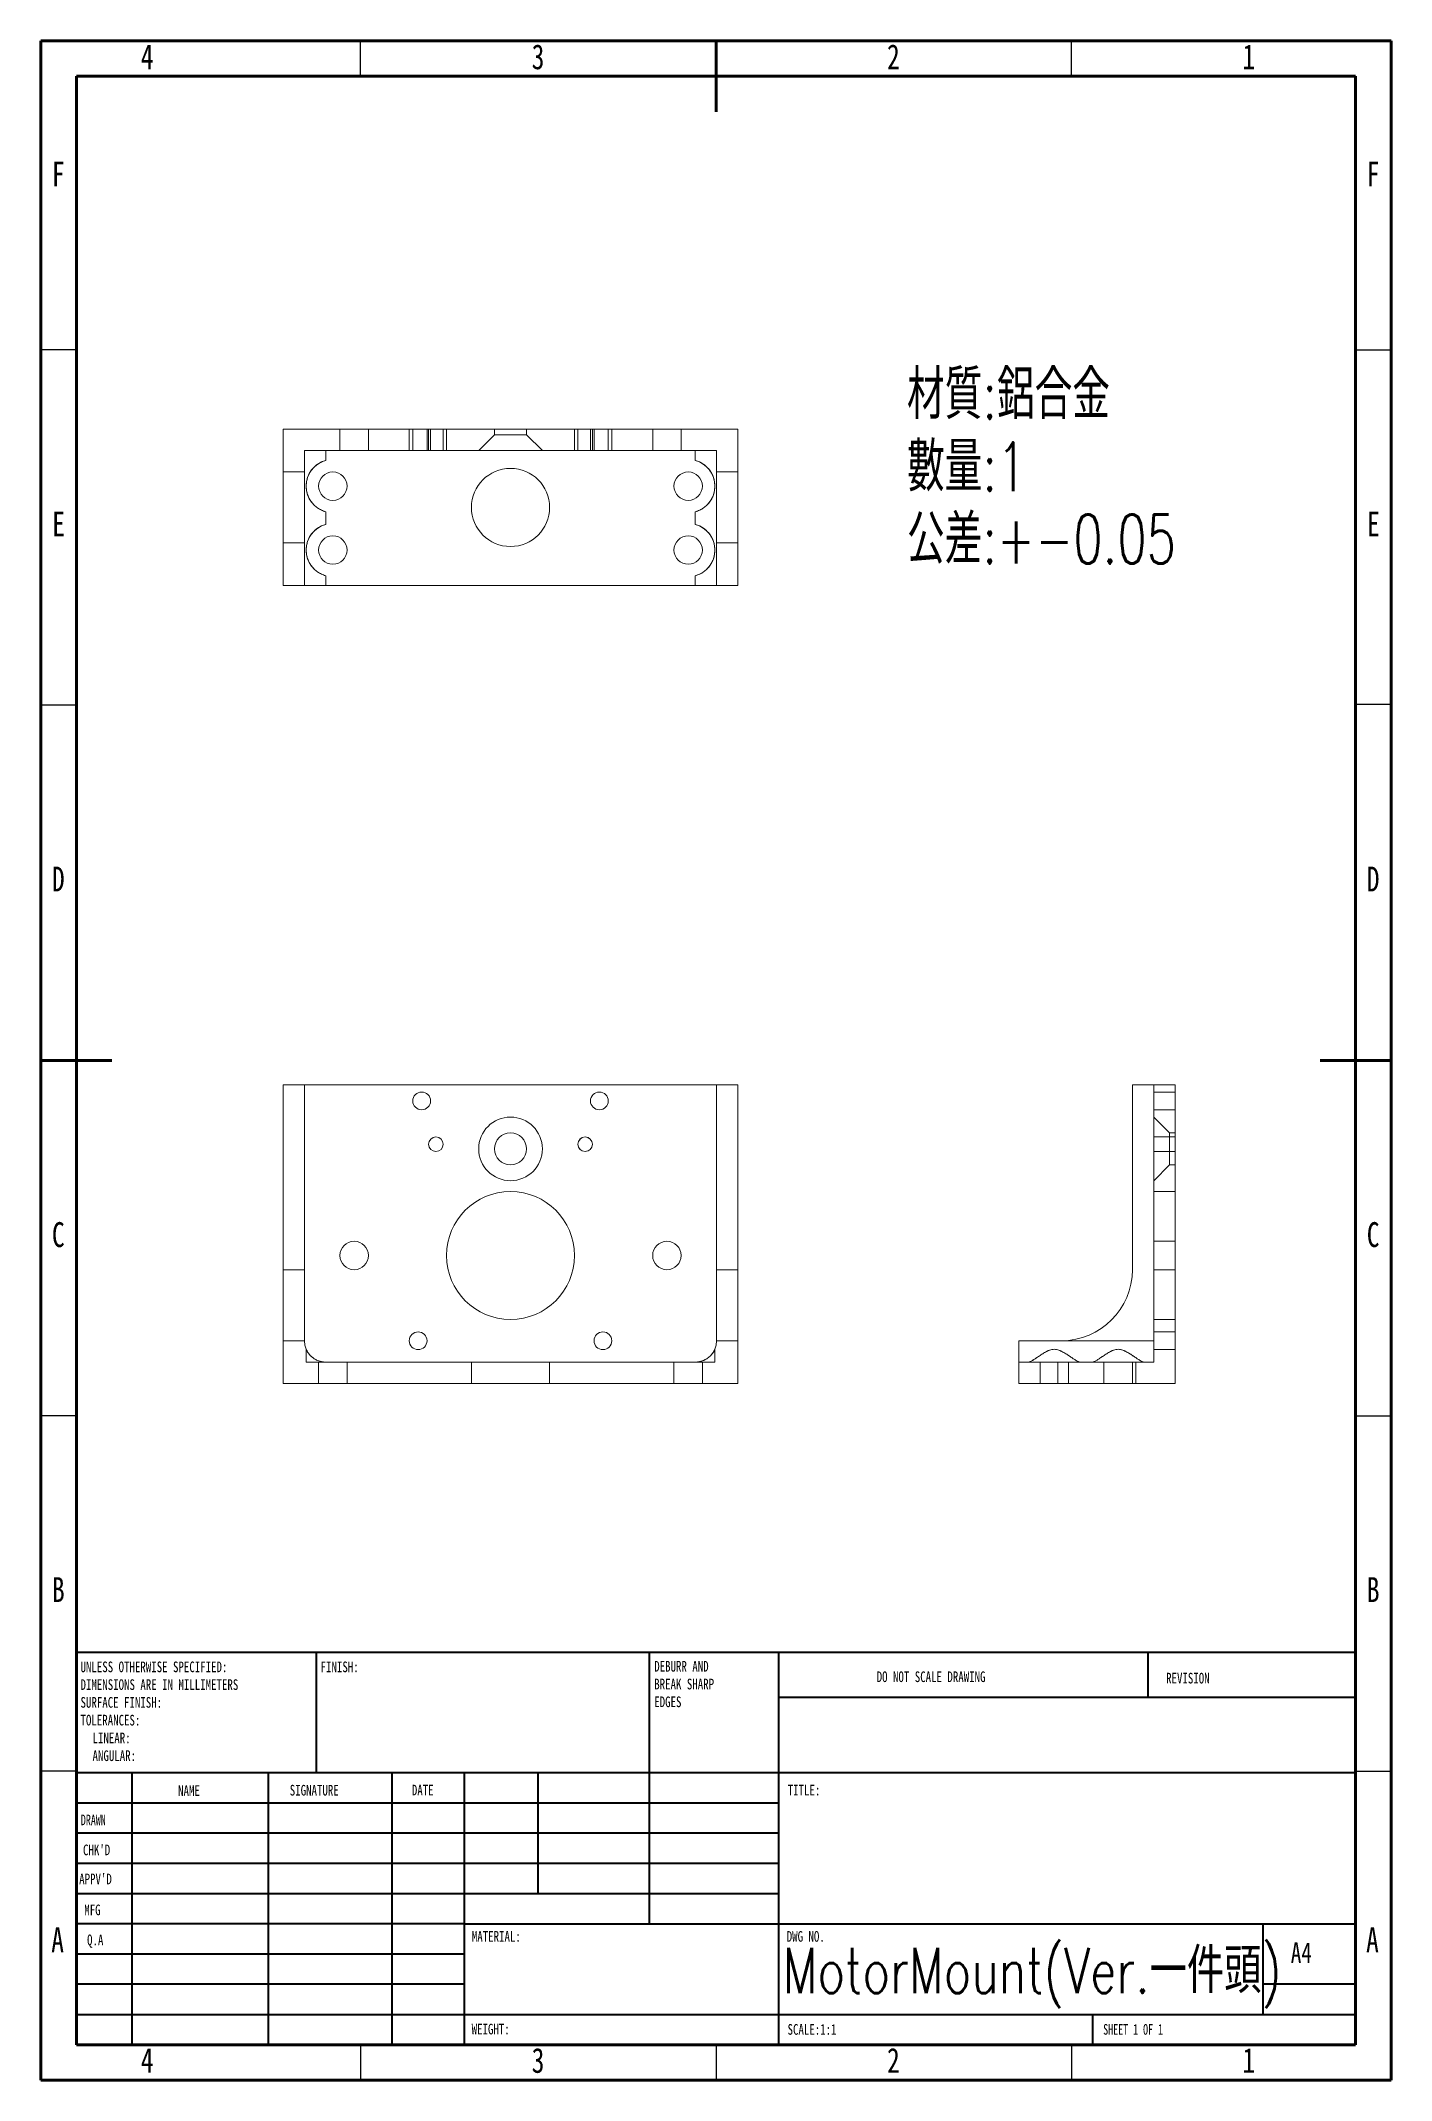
# Model space of a CAD drawing. Header units: millimetres. Extents: x 15 to 205, y 5 to 292.
import ezdxf

# ---------------------------------------------------------------- set-up
doc = ezdxf.new("R2010")
doc.units = ezdxf.units.MM
doc.styles.add('SLDTEXTSTYLE0', font='TXT', dxfattribs={"width": 0.7, "bigfont": 'bigfont'})
doc.styles.add('SLDTEXTSTYLE1', font='TXT', dxfattribs={"width": 0.75})
doc.styles.add('SLDTEXTSTYLE2', font='TXT', dxfattribs={"width": 0.686449})
doc.styles.add('SLDTEXTSTYLE3', font='TXT', dxfattribs={"width": 0.6875})
doc.styles.add('SLDTEXTSTYLE4', font='TXT', dxfattribs={"width": 0.75, "bigfont": 'bigfont'})

# ---------------------------------------------------------------- blocks, each defined once
blk = doc.blocks.new('SW_NOTE_0')
at = {"color": 0, "linetype": 'Continuous', "lineweight": 0, "char_height": 6.8792, "attachment_point": 1, "style": 'SLDTEXTSTYLE0'}
for s, insert in [('\\M+18DDE\\M+18EBF:鋁\\M+18D87\\M+18BE0', (0, 8.87)), ('\\M+19DC9\\M+197CA:1', (0, -1.3)), ('\\M+18CF6\\M+18DB7:+-0.05', (0, -11.48))]:
    blk.add_mtext(s, dxfattribs=dict(at, insert=insert))
blk = doc.blocks.new('SW_NOTE_1')
at = {"color": 0, "linetype": 'Continuous', "lineweight": 0, "char_height": 1.5, "attachment_point": 1, "style": 'SLDTEXTSTYLE1'}
for s, insert in [('UNLESS OTHERWISE SPECIFIED:', (0, 1.93)), ('DIMENSIONS ARE IN MILLIMETERS', (0, -0.57)), ('TOLERANCES:', (0, -5.57)), ('SURFACE FINISH:', (0, -3.07)), ('LINEAR:', (1.69, -8.07)), ('ANGULAR:', (1.69, -10.57))]:
    blk.add_mtext(s, dxfattribs=dict(at, insert=insert))
blk = doc.blocks.new('SW_NOTE_2')
at = {"color": 0, "linetype": 'Continuous', "lineweight": 0, "char_height": 1.5, "attachment_point": 1, "style": 'SLDTEXTSTYLE1'}
for s, insert in [('DEBURR AND', (0, 1.93)), ('BREAK SHARP', (0, -0.57)), ('EDGES', (0, -3.07))]:
    blk.add_mtext(s, dxfattribs=dict(at, insert=insert))

msp = doc.modelspace()

# ---------------------------------------------------------------- linework, layer by layer
at = {"color": 7, "linetype": 'Continuous', "lineweight": 60}
for p, q in [((205, 292), (15, 292)), ((15, 292), (15, 5)), ((110, 282), (110, 292)), ((205, 5), (205, 292)), ((20, 287), (200, 287)), ((20, 10), (20, 287)), ((200, 287), (200, 10)), ((15, 148.5), (25, 148.5)), ((195, 148.5), (205, 148.5)), ((20, 10), (200, 10)), ((15, 5), (205, 5))]:
    msp.add_line(p, q, dxfattribs=at)
at = {"color": 7, "linetype": 'Continuous', "lineweight": 30}
for p, q in [((60, 287), (60, 292)), ((160, 287), (160, 292)), ((20, 248.5), (15, 248.5)), ((200, 248.5), (205, 248.5)), ((20, 198.5), (15, 198.5)), ((200, 198.65), (205, 198.65)), ((20, 98.5), (15, 98.5)), ((200, 98.5), (205, 98.5)), ((20, 48.5), (15, 48.5)), ((200, 48.5), (205, 48.5)), ((60, 10), (60, 5)), ((110, 10), (110, 5)), ((160, 10), (160, 5))]:
    msp.add_line(p, q, dxfattribs=at)
at = {"color": 7, "linetype": 'Continuous', "lineweight": 15}
for p, q in [((113.09, 237.33), (49.09, 237.33)), ((49.09, 215.33), (49.09, 237.33)), ((49.09, 231.33), (49.09, 237.33)), ((57.09, 237.33), (57.09, 234.33)), ((57.09, 237.33), (61.09, 237.33)), ((61.09, 234.33), (61.09, 237.33)), ((66.84, 237.33), (66.84, 234.33)), ((66.84, 237.33), (69.34, 237.33)), ((67.34, 237.33), (67.34, 234.33)), ((67.34, 237.33), (69.84, 237.33)), ((69.34, 234.33), (69.34, 237.33)), ((69.57, 237.33), (69.57, 234.33)), ((69.57, 237.33), (71.61, 237.33)), ((69.84, 234.33), (69.84, 237.33)), ((71.62, 234.33), (71.62, 237.33)), ((72.09, 237.33), (72.09, 234.33)), ((90.09, 237.33), (72.09, 237.33)), ((78.84, 236.56), (76.61, 234.33)), ((78.84, 237.33), (78.84, 236.56)), ((78.84, 237.33), (83.34, 237.33)), ((83.34, 236.56), (78.84, 236.56)), ((83.34, 236.56), (83.34, 237.33)), ((85.57, 234.33), (83.34, 236.56)), ((90.09, 234.33), (90.09, 237.33)), ((90.57, 237.33), (90.57, 234.33)), ((90.57, 237.33), (92.61, 237.33)), ((92.34, 237.33), (92.34, 234.33)), ((92.34, 237.33), (94.84, 237.33)), ((92.62, 234.33), (92.62, 237.33)), ((92.84, 237.33), (92.84, 234.33)), ((92.84, 237.33), (95.34, 237.33)), ((94.84, 234.33), (94.84, 237.33)), ((95.34, 234.33), (95.34, 237.33)), ((101.09, 237.33), (101.09, 234.33)), ((101.09, 237.33), (105.09, 237.33)), ((105.09, 234.33), (105.09, 237.33)), ((113.09, 231.33), (113.09, 237.33)), ((113.09, 237.33), (113.09, 215.33)), ((52.09, 221.33), (52.09, 234.33)), ((52.09, 234.33), (55.09, 234.33)), ((110.09, 234.33), (52.09, 234.33)), ((52.09, 231.33), (52.09, 234.33)), ((55.09, 234.33), (55.09, 232.95)), ((55.09, 234.33), (107.09, 234.33)), ((57.09, 234.33), (61.09, 234.33)), ((69.34, 234.33), (66.84, 234.33)), ((69.84, 234.33), (67.34, 234.33)), ((71.62, 234.33), (69.57, 234.33)), ((90.09, 234.33), (72.09, 234.33)), ((85.57, 234.33), (76.62, 234.33)), ((92.62, 234.33), (90.57, 234.33)), ((94.84, 234.33), (92.34, 234.33)), ((95.34, 234.33), (92.84, 234.33)), ((101.09, 234.33), (105.09, 234.33)), ((107.09, 232.95), (107.09, 234.33)), ((107.09, 234.33), (110.09, 234.33)), ((110.09, 234.33), (110.09, 221.33)), ((110.09, 231.33), (110.09, 234.33)), ((49.09, 221.33), (49.09, 231.33)), ((52.09, 231.33), (49.09, 231.33)), ((52.09, 231.33), (52.09, 221.33)), ((113.09, 231.33), (110.09, 231.33)), ((110.09, 221.33), (110.09, 231.33)), ((113.09, 231.33), (113.09, 221.33)), ((55.09, 225.72), (55.09, 223.95)), ((107.09, 223.95), (107.09, 225.72)), ((49.09, 221.33), (49.09, 215.33)), ((52.09, 221.33), (49.09, 221.33)), ((52.09, 215.33), (52.09, 221.33)), ((110.09, 221.33), (110.09, 215.33)), ((113.09, 221.33), (110.09, 221.33)), ((113.09, 215.33), (113.09, 221.33)), ((113.09, 215.33), (49.09, 215.33)), ((49.09, 215.33), (52.09, 215.33)), ((55.09, 215.33), (52.09, 215.33)), ((55.09, 216.72), (55.09, 215.33)), ((107.09, 215.33), (55.09, 215.33)), ((107.09, 215.33), (107.09, 216.72)), ((110.09, 215.33), (107.09, 215.33)), ((110.09, 215.33), (113.09, 215.33)), ((49.09, 145.06), (49.09, 103.06)), ((113.09, 145.06), (49.09, 145.06)), ((49.09, 145.06), (49.09, 119.06)), ((52.09, 145.06), (49.09, 145.06)), ((110.09, 145.06), (52.09, 145.06)), ((52.09, 109.06), (52.09, 145.06)), ((52.09, 119.06), (52.09, 145.06)), ((110.09, 145.06), (110.09, 109.06)), ((113.09, 145.06), (110.09, 145.06)), ((110.09, 145.06), (110.09, 119.06)), ((113.09, 103.06), (113.09, 145.06)), ((113.09, 119.06), (113.09, 145.06)), ((168.59, 145.06), (168.59, 119.06)), ((168.59, 145.06), (174.59, 145.06)), ((168.59, 145.06), (171.59, 145.06)), ((171.59, 145.06), (171.59, 109.06)), ((174.59, 144.06), (171.59, 144.06)), ((174.59, 144.06), (171.59, 144.06)), ((171.59, 141.57), (171.59, 144.05)), ((171.59, 141.57), (171.59, 144.05)), ((174.59, 145.06), (174.59, 103.06)), ((174.59, 141.57), (174.59, 144.05)), ((174.59, 141.57), (174.59, 144.05)), ((171.59, 141.56), (174.59, 141.56)), ((171.59, 141.56), (174.59, 141.56)), ((173.82, 138.31), (171.59, 140.54)), ((171.59, 131.58), (171.59, 140.54)), ((174.59, 138.31), (173.82, 138.31)), ((173.82, 133.81), (173.82, 138.31)), ((174.59, 133.81), (174.59, 138.31)), ((174.59, 137.75), (171.59, 137.75)), ((174.59, 137.75), (171.59, 137.75)), ((171.59, 135.7), (171.59, 137.74)), ((171.59, 135.7), (171.59, 137.74)), ((171.59, 135.7), (174.59, 135.7)), ((171.59, 135.7), (174.59, 135.7)), ((174.59, 135.7), (174.59, 137.74)), ((174.59, 135.7), (174.59, 137.74)), ((171.59, 131.58), (173.82, 133.81)), ((173.82, 133.81), (174.59, 133.81)), ((174.59, 130.06), (171.59, 130.06)), ((171.59, 112.06), (171.59, 130.06)), ((174.59, 112.06), (174.59, 130.06)), ((174.59, 123.06), (171.59, 123.06)), ((174.59, 123.06), (171.59, 123.06)), ((171.59, 119.07), (171.59, 123.05)), ((171.59, 119.07), (171.59, 123.05)), ((174.59, 119.07), (174.59, 123.05)), ((174.59, 119.07), (174.59, 123.05)), ((49.09, 109.06), (49.09, 119.06)), ((49.09, 119.06), (52.09, 119.06)), ((52.09, 119.06), (52.09, 109.06)), ((110.09, 119.06), (113.09, 119.06)), ((110.09, 109.06), (110.09, 119.06)), ((113.09, 119.06), (113.09, 109.06)), ((171.59, 119.06), (174.59, 119.06)), ((171.59, 119.06), (174.59, 119.06)), ((171.59, 112.06), (174.59, 112.06)), ((49.09, 103.06), (49.09, 109.06)), ((49.09, 109.06), (52.09, 109.06)), ((110.09, 109.06), (113.09, 109.06)), ((113.09, 103.06), (113.09, 109.06)), ((158.59, 109.06), (152.59, 109.06)), ((152.59, 109.06), (152.59, 106.06)), ((152.59, 106.06), (152.59, 109.06)), ((152.59, 103.06), (152.59, 109.06)), ((171.59, 109.06), (158.59, 109.06)), ((174.59, 110.31), (171.59, 110.31)), ((174.59, 110.31), (171.59, 110.31)), ((171.59, 107.82), (171.59, 110.3)), ((171.59, 107.82), (171.59, 110.3)), ((171.59, 106.06), (171.59, 109.06)), ((171.59, 109.06), (171.59, 106.06)), ((174.59, 107.82), (174.59, 110.3)), ((174.59, 107.82), (174.59, 110.3)), ((52.34, 107.86), (52.34, 106.06)), ((52.34, 107.86), (52.34, 106.06)), ((109.84, 106.06), (109.84, 107.86)), ((109.84, 106.06), (109.84, 107.85)), ((171.59, 107.81), (174.59, 107.81)), ((171.59, 107.81), (174.59, 107.81)), ((55.09, 106.06), (52.35, 106.06)), ((55.09, 106.06), (52.35, 106.06)), ((54.09, 106.06), (54.09, 103.06)), ((54.09, 106.06), (54.09, 103.06)), ((54.1, 106.06), (58.08, 106.06)), ((54.1, 106.06), (58.08, 106.06)), ((107.09, 106.06), (55.09, 106.06)), ((58.09, 103.06), (58.09, 106.06)), ((58.09, 103.06), (58.09, 106.06)), ((75.59, 106.06), (75.59, 103.06)), ((75.59, 106.06), (86.59, 106.06)), ((86.59, 103.06), (86.59, 106.06)), ((104.09, 106.06), (104.09, 103.06)), ((104.09, 106.06), (104.09, 103.06)), ((104.1, 106.06), (108.08, 106.06)), ((104.1, 106.06), (108.08, 106.06)), ((107.09, 106.06), (109.83, 106.06)), ((107.09, 106.06), (109.83, 106.06)), ((108.09, 103.06), (108.09, 106.06)), ((108.09, 103.06), (108.09, 106.06)), ((152.59, 106.06), (153.98, 106.06)), ((153.98, 106.06), (161.21, 106.06)), ((161.21, 106.06), (153.98, 106.06)), ((155.59, 106.06), (155.59, 103.06)), ((155.59, 106.06), (155.59, 103.06)), ((155.59, 106.06), (159.59, 106.06)), ((155.59, 106.06), (159.59, 106.06)), ((158.09, 106.06), (158.09, 103.06)), ((158.09, 106.06), (169.09, 106.06)), ((159.59, 103.06), (159.59, 106.06)), ((159.59, 103.06), (159.59, 106.06)), ((161.21, 106.06), (162.98, 106.06)), ((162.98, 106.06), (170.21, 106.06)), ((170.21, 106.06), (162.98, 106.06)), ((164.59, 106.06), (164.59, 103.06)), ((164.59, 106.06), (164.59, 103.06)), ((164.59, 106.06), (168.59, 106.06)), ((164.59, 106.06), (168.59, 106.06)), ((168.59, 103.06), (168.59, 106.06)), ((168.59, 103.06), (168.59, 106.06)), ((169.09, 103.06), (169.09, 106.06)), ((170.21, 106.06), (171.59, 106.06)), ((49.09, 103.06), (113.09, 103.06)), ((54.1, 103.06), (58.08, 103.06)), ((54.1, 103.06), (58.08, 103.06)), ((75.59, 103.06), (86.59, 103.06)), ((104.1, 103.06), (108.08, 103.06)), ((104.1, 103.06), (108.08, 103.06)), ((152.59, 103.06), (174.59, 103.06)), ((159.59, 103.06), (155.59, 103.06)), ((159.59, 103.06), (155.59, 103.06)), ((158.09, 103.06), (169.09, 103.06)), ((168.59, 103.06), (164.59, 103.06)), ((168.59, 103.06), (164.59, 103.06))]:
    msp.add_line(p, q, dxfattribs=at)
at = {"color": 7, "linetype": 'Continuous', "lineweight": 40}
for p, q in [((20, 65.25), (200, 65.25)), ((20, 65.25), (20, 10)), ((53.8, 48.25), (53.8, 65.25)), ((100.6, 65.25), (100.6, 27)), ((118.8, 65.25), (118.8, 10)), ((170.8, 58.88), (170.8, 65.25)), ((200, 58.88), (118.8, 58.88)), ((200, 48.25), (20, 48.25)), ((27.8, 48.25), (27.8, 10)), ((46.99, 48.25), (46.99, 10)), ((64.4, 48.25), (64.4, 10)), ((74.6, 10), (74.6, 48.25)), ((85, 31.25), (85, 48.25)), ((118.8, 44), (20, 44)), ((118.8, 39.75), (20, 39.75)), ((118.8, 35.5), (20, 35.5)), ((118.8, 31.25), (20, 31.25)), ((74.6, 27), (20, 27)), ((74.6, 27), (200, 27)), ((187, 14.25), (187, 27)), ((74.6, 22.75), (20, 22.75)), ((74.6, 18.5), (20, 18.5)), ((200, 18.5), (187, 18.5)), ((20, 14.25), (200, 14.25)), ((163, 10), (163, 14.25))]:
    msp.add_line(p, q, dxfattribs=at)
at = {"color": 7, "linetype": 'Continuous', "lineweight": 15}
for centre, radius in [((56.09, 229.33), 2), ((56.09, 229.33), 2), ((81.09, 226.33), 5.5), ((81.09, 226.33), 5.5), ((106.09, 229.33), 2), ((106.09, 229.33), 2), ((56.09, 220.33), 2), ((56.09, 220.33), 2), ((106.09, 220.33), 2), ((106.09, 220.33), 2), ((68.59, 142.81), 1.25), ((68.59, 142.81), 1.25), ((93.59, 142.81), 1.25), ((93.59, 142.81), 1.25), ((81.09, 136.06), 4.48), ((81.09, 136.06), 2.25), ((81.09, 136.06), 2.25), ((70.59, 136.72), 1.02), ((70.59, 136.72), 1.03), ((91.59, 136.72), 1.03), ((91.59, 136.72), 1.02), ((81.09, 121.06), 9), ((81.09, 121.06), 9), ((59.09, 121.06), 2), ((59.09, 121.06), 2), ((103.09, 121.06), 2), ((103.09, 121.06), 2), ((68.09, 109.06), 1.25), ((68.09, 109.06), 1.25), ((94.09, 109.06), 1.25), ((94.09, 109.06), 1.25)]:
    msp.add_circle(centre, radius, dxfattribs=at)
for centre, radius, start, end in [((56.09, 229.33), 3.75, 105.466, 254.534), ((106.09, 229.33), 3.75, 285.466, 74.534), ((56.09, 220.33), 3.75, 105.466, 254.534), ((106.09, 220.33), 3.75, 285.466, 74.534), ((158.59, 119.06), 10, 270, 0), ((158.59, 119.06), 10, 270, 0), ((158.59, 119.06), 10, 270, 0), ((158.59, 119.06), 10, 270, 0), ((55.09, 109.06), 3, 180, 270), ((55.09, 109.06), 3, 180, 270), ((107.09, 109.06), 3, 270, 0), ((107.09, 109.06), 3, 270, 0)]:
    msp.add_arc(centre, radius, start, end, dxfattribs=at)
for points, knots in [([(55.09, 232.95), (54.88, 232.89), (54.67, 232.81), (54.28, 232.63), (54.1, 232.52), (53.76, 232.28), (53.6, 232.15), (53.32, 231.87), (53.19, 231.72), (52.85, 231.26), (52.67, 230.92), (52.48, 230.37), (52.43, 230.18), (52.38, 229.87), (52.37, 229.77), (52.35, 229.55), (52.34, 229.44), (52.34, 229.11), (52.36, 228.89), (52.43, 228.49), (52.48, 228.29), (52.61, 227.92), (52.69, 227.75), (52.86, 227.42), (52.96, 227.26), (53.2, 226.94), (53.32, 226.8), (53.61, 226.52), (53.76, 226.39), (54.1, 226.15), (54.29, 226.04), (54.67, 225.86), (54.88, 225.78), (55.09, 225.72)], [0, 0, 0, 0, 0.0625, 0.0625, 0.125, 0.125, 0.1875, 0.1875, 0.25, 0.25, 0.375, 0.375, 0.4375, 0.4375, 0.46875, 0.46875, 0.5, 0.5, 0.5625, 0.5625, 0.625, 0.625, 0.6875, 0.6875, 0.75, 0.75, 0.8125, 0.8125, 0.875, 0.875, 0.9375, 0.9375, 1, 1, 1, 1]), ([(107.09, 225.72), (107.31, 225.78), (107.51, 225.86), (107.9, 226.04), (108.08, 226.15), (108.42, 226.39), (108.58, 226.52), (108.86, 226.8), (108.99, 226.95), (109.22, 227.26), (109.32, 227.42), (109.5, 227.75), (109.57, 227.93), (109.7, 228.3), (109.75, 228.49), (109.8, 228.8), (109.82, 228.9), (109.84, 229.12), (109.84, 229.23), (109.84, 229.56), (109.82, 229.78), (109.75, 230.18), (109.7, 230.38), (109.57, 230.74), (109.5, 230.92), (109.32, 231.25), (109.22, 231.41), (108.99, 231.72), (108.86, 231.87), (108.58, 232.15), (108.42, 232.28), (108.08, 232.52), (107.9, 232.63), (107.51, 232.81), (107.31, 232.89), (107.09, 232.95)], [0, 0, 0, 0, 0.0625, 0.0625, 0.125, 0.125, 0.1875, 0.1875, 0.25, 0.25, 0.3125, 0.3125, 0.375, 0.375, 0.4375, 0.4375, 0.46875, 0.46875, 0.5, 0.5, 0.5625, 0.5625, 0.625, 0.625, 0.6875, 0.6875, 0.75, 0.75, 0.8125, 0.8125, 0.875, 0.875, 0.9375, 0.9375, 1, 1, 1, 1]), ([(55.09, 223.95), (54.88, 223.89), (54.67, 223.81), (54.28, 223.63), (54.1, 223.52), (53.76, 223.28), (53.6, 223.15), (53.32, 222.87), (53.19, 222.72), (52.85, 222.26), (52.67, 221.92), (52.48, 221.37), (52.43, 221.18), (52.38, 220.87), (52.37, 220.77), (52.35, 220.55), (52.34, 220.44), (52.34, 220.11), (52.36, 219.89), (52.43, 219.49), (52.48, 219.29), (52.61, 218.92), (52.69, 218.75), (52.86, 218.42), (52.96, 218.26), (53.2, 217.94), (53.32, 217.8), (53.61, 217.52), (53.76, 217.39), (54.1, 217.15), (54.29, 217.04), (54.67, 216.86), (54.88, 216.78), (55.09, 216.72)], [0, 0, 0, 0, 0.0625, 0.0625, 0.125, 0.125, 0.1875, 0.1875, 0.25, 0.25, 0.375, 0.375, 0.4375, 0.4375, 0.46875, 0.46875, 0.5, 0.5, 0.5625, 0.5625, 0.625, 0.625, 0.6875, 0.6875, 0.75, 0.75, 0.8125, 0.8125, 0.875, 0.875, 0.9375, 0.9375, 1, 1, 1, 1]), ([(107.09, 216.72), (107.52, 216.84), (107.91, 217.03), (108.42, 217.39), (108.58, 217.52), (108.86, 217.8), (108.99, 217.95), (109.22, 218.26), (109.32, 218.42), (109.5, 218.76), (109.57, 218.93), (109.7, 219.3), (109.75, 219.49), (109.82, 219.9), (109.84, 220.12), (109.84, 220.45), (109.84, 220.56), (109.82, 220.77), (109.8, 220.88), (109.75, 221.18), (109.7, 221.38), (109.57, 221.74), (109.5, 221.92), (109.32, 222.25), (109.22, 222.42), (108.99, 222.72), (108.86, 222.87), (108.58, 223.15), (108.42, 223.28), (108.08, 223.52), (107.9, 223.63), (107.51, 223.81), (107.3, 223.89), (107.09, 223.95)], [0, 0, 0, 0, 0.125, 0.125, 0.1875, 0.1875, 0.25, 0.25, 0.3125, 0.3125, 0.375, 0.375, 0.4375, 0.4375, 0.5, 0.5, 0.53125, 0.53125, 0.5625, 0.5625, 0.625, 0.625, 0.6875, 0.6875, 0.75, 0.75, 0.8125, 0.8125, 0.875, 0.875, 0.9375, 0.9375, 1, 1, 1, 1]), ([(55.09, 106.06), (54.88, 106.06), (54.67, 106.08), (54.28, 106.17), (54.1, 106.22), (53.76, 106.37), (53.6, 106.45), (53.32, 106.63), (53.19, 106.73), (52.85, 107.04), (52.67, 107.27), (52.48, 107.58), (52.43, 107.67), (52.38, 107.78), (52.37, 107.81), (52.35, 107.85), (52.34, 107.86), (52.34, 107.86), (52.36, 107.81), (52.43, 107.67), (52.48, 107.57), (52.61, 107.37), (52.69, 107.26), (52.86, 107.05), (52.96, 106.94), (53.2, 106.73), (53.32, 106.63), (53.61, 106.45), (53.76, 106.37), (54.1, 106.22), (54.29, 106.17), (54.67, 106.08), (54.88, 106.06), (55.09, 106.06)], [0, 0, 0, 0, 0.0625, 0.0625, 0.125, 0.125, 0.1875, 0.1875, 0.25, 0.25, 0.375, 0.375, 0.4375, 0.4375, 0.46875, 0.46875, 0.5, 0.5, 0.5625, 0.5625, 0.625, 0.625, 0.6875, 0.6875, 0.75, 0.75, 0.8125, 0.8125, 0.875, 0.875, 0.9375, 0.9375, 1, 1, 1, 1]), ([(55.09, 106.06), (54.88, 106.06), (54.67, 106.08), (54.28, 106.17), (54.1, 106.22), (53.76, 106.37), (53.6, 106.45), (53.32, 106.63), (53.19, 106.73), (52.85, 107.04), (52.67, 107.27), (52.48, 107.58), (52.43, 107.67), (52.38, 107.78), (52.37, 107.81), (52.35, 107.85), (52.34, 107.86), (52.34, 107.86), (52.36, 107.81), (52.43, 107.67), (52.48, 107.57), (52.61, 107.37), (52.69, 107.26), (52.86, 107.05), (52.96, 106.94), (53.2, 106.73), (53.32, 106.63), (53.61, 106.45), (53.76, 106.37), (54.1, 106.22), (54.29, 106.17), (54.67, 106.08), (54.88, 106.06), (55.09, 106.06)], [0, 0, 0, 0, 0.0625, 0.0625, 0.125, 0.125, 0.1875, 0.1875, 0.25, 0.25, 0.375, 0.375, 0.4375, 0.4375, 0.46875, 0.46875, 0.5, 0.5, 0.5625, 0.5625, 0.625, 0.625, 0.6875, 0.6875, 0.75, 0.75, 0.8125, 0.8125, 0.875, 0.875, 0.9375, 0.9375, 1, 1, 1, 1]), ([(107.09, 106.06), (107.52, 106.06), (107.91, 106.15), (108.42, 106.37), (108.58, 106.45), (108.86, 106.63), (108.99, 106.73), (109.22, 106.94), (109.32, 107.05), (109.5, 107.27), (109.57, 107.37), (109.7, 107.58), (109.75, 107.67), (109.82, 107.82), (109.84, 107.86), (109.84, 107.86), (109.84, 107.85), (109.82, 107.81), (109.8, 107.78), (109.75, 107.67), (109.7, 107.57), (109.57, 107.37), (109.5, 107.26), (109.32, 107.05), (109.22, 106.94), (108.99, 106.73), (108.86, 106.63), (108.58, 106.45), (108.42, 106.37), (108.08, 106.22), (107.9, 106.17), (107.51, 106.08), (107.3, 106.06), (107.09, 106.06)], [0, 0, 0, 0, 0.125, 0.125, 0.1875, 0.1875, 0.25, 0.25, 0.3125, 0.3125, 0.375, 0.375, 0.4375, 0.4375, 0.5, 0.5, 0.53125, 0.53125, 0.5625, 0.5625, 0.625, 0.625, 0.6875, 0.6875, 0.75, 0.75, 0.8125, 0.8125, 0.875, 0.875, 0.9375, 0.9375, 1, 1, 1, 1]), ([(107.09, 106.06), (107.31, 106.06), (107.51, 106.08), (107.9, 106.16), (108.08, 106.22), (108.42, 106.37), (108.58, 106.45), (108.86, 106.63), (108.99, 106.73), (109.22, 106.94), (109.32, 107.05), (109.5, 107.26), (109.57, 107.37), (109.7, 107.58), (109.75, 107.67), (109.8, 107.78), (109.82, 107.81), (109.84, 107.85), (109.84, 107.86), (109.84, 107.86), (109.82, 107.81), (109.75, 107.67), (109.7, 107.57), (109.57, 107.37), (109.5, 107.26), (109.32, 107.05), (109.22, 106.94), (108.99, 106.73), (108.86, 106.63), (108.58, 106.45), (108.42, 106.37), (108.08, 106.22), (107.9, 106.17), (107.51, 106.08), (107.31, 106.06), (107.09, 106.06)], [0, 0, 0, 0, 0.0625, 0.0625, 0.125, 0.125, 0.1875, 0.1875, 0.25, 0.25, 0.3125, 0.3125, 0.375, 0.375, 0.4375, 0.4375, 0.46875, 0.46875, 0.5, 0.5, 0.5625, 0.5625, 0.625, 0.625, 0.6875, 0.6875, 0.75, 0.75, 0.8125, 0.8125, 0.875, 0.875, 0.9375, 0.9375, 1, 1, 1, 1]), ([(153.98, 106.06), (154.1, 106.06), (154.29, 106.15), (154.65, 106.37), (154.78, 106.45), (155.06, 106.63), (155.2, 106.73), (155.51, 106.94), (155.68, 107.05), (156.01, 107.27), (156.19, 107.37), (156.55, 107.58), (156.75, 107.67), (157.16, 107.82), (157.38, 107.86), (157.71, 107.86), (157.82, 107.85), (158.03, 107.81), (158.14, 107.78), (158.44, 107.67), (158.64, 107.57), (159, 107.37), (159.18, 107.26), (159.51, 107.05), (159.68, 106.94), (159.98, 106.73), (160.13, 106.63), (160.41, 106.45), (160.54, 106.37), (160.78, 106.22), (160.89, 106.17), (161.07, 106.08), (161.15, 106.06), (161.21, 106.06)], [0, 0, 0, 0, 0.125, 0.125, 0.1875, 0.1875, 0.25, 0.25, 0.3125, 0.3125, 0.375, 0.375, 0.4375, 0.4375, 0.5, 0.5, 0.53125, 0.53125, 0.5625, 0.5625, 0.625, 0.625, 0.6875, 0.6875, 0.75, 0.75, 0.8125, 0.8125, 0.875, 0.875, 0.9375, 0.9375, 1, 1, 1, 1]), ([(161.21, 106.06), (161.15, 106.06), (161.07, 106.08), (160.88, 106.17), (160.78, 106.22), (160.54, 106.37), (160.41, 106.45), (160.13, 106.63), (159.98, 106.73), (159.52, 107.04), (159.18, 107.27), (158.63, 107.58), (158.44, 107.67), (158.13, 107.78), (158.02, 107.81), (157.81, 107.85), (157.7, 107.86), (157.37, 107.86), (157.15, 107.81), (156.74, 107.67), (156.55, 107.57), (156.18, 107.37), (156.01, 107.26), (155.67, 107.05), (155.51, 106.94), (155.2, 106.73), (155.05, 106.63), (154.78, 106.45), (154.65, 106.37), (154.41, 106.22), (154.3, 106.17), (154.11, 106.08), (154.04, 106.06), (153.98, 106.06)], [0, 0, 0, 0, 0.0625, 0.0625, 0.125, 0.125, 0.1875, 0.1875, 0.25, 0.25, 0.375, 0.375, 0.4375, 0.4375, 0.46875, 0.46875, 0.5, 0.5, 0.5625, 0.5625, 0.625, 0.625, 0.6875, 0.6875, 0.75, 0.75, 0.8125, 0.8125, 0.875, 0.875, 0.9375, 0.9375, 1, 1, 1, 1]), ([(162.98, 106.06), (163.04, 106.06), (163.11, 106.08), (163.3, 106.16), (163.41, 106.22), (163.65, 106.37), (163.78, 106.45), (164.06, 106.63), (164.21, 106.73), (164.51, 106.94), (164.67, 107.05), (165.01, 107.26), (165.19, 107.37), (165.56, 107.58), (165.75, 107.67), (166.06, 107.78), (166.16, 107.81), (166.38, 107.85), (166.49, 107.86), (166.82, 107.86), (167.03, 107.81), (167.44, 107.67), (167.63, 107.57), (168, 107.37), (168.18, 107.26), (168.51, 107.05), (168.67, 106.94), (168.98, 106.73), (169.13, 106.63), (169.41, 106.45), (169.54, 106.37), (169.78, 106.22), (169.88, 106.17), (170.07, 106.08), (170.15, 106.06), (170.21, 106.06)], [0, 0, 0, 0, 0.0625, 0.0625, 0.125, 0.125, 0.1875, 0.1875, 0.25, 0.25, 0.3125, 0.3125, 0.375, 0.375, 0.4375, 0.4375, 0.46875, 0.46875, 0.5, 0.5, 0.5625, 0.5625, 0.625, 0.625, 0.6875, 0.6875, 0.75, 0.75, 0.8125, 0.8125, 0.875, 0.875, 0.9375, 0.9375, 1, 1, 1, 1]), ([(170.21, 106.06), (170.15, 106.06), (170.07, 106.08), (169.88, 106.17), (169.78, 106.22), (169.54, 106.37), (169.41, 106.45), (169.13, 106.63), (168.98, 106.73), (168.52, 107.04), (168.18, 107.27), (167.63, 107.58), (167.44, 107.67), (167.13, 107.78), (167.02, 107.81), (166.81, 107.85), (166.7, 107.86), (166.37, 107.86), (166.15, 107.81), (165.74, 107.67), (165.55, 107.57), (165.18, 107.37), (165.01, 107.26), (164.67, 107.05), (164.51, 106.94), (164.2, 106.73), (164.05, 106.63), (163.78, 106.45), (163.65, 106.37), (163.41, 106.22), (163.3, 106.17), (163.11, 106.08), (163.04, 106.06), (162.98, 106.06)], [0, 0, 0, 0, 0.0625, 0.0625, 0.125, 0.125, 0.1875, 0.1875, 0.25, 0.25, 0.375, 0.375, 0.4375, 0.4375, 0.46875, 0.46875, 0.5, 0.5, 0.5625, 0.5625, 0.625, 0.625, 0.6875, 0.6875, 0.75, 0.75, 0.8125, 0.8125, 0.875, 0.875, 0.9375, 0.9375, 1, 1, 1, 1])]:
    msp.add_open_spline(points, degree=3, knots=knots, dxfattribs=at)

# ---------------------------------------------------------------- block references
at = {"color": 7, "linetype": 'Continuous', "lineweight": 0}
for name, p in [('SW_NOTE_0', (136.88, 236.8)), ('SW_NOTE_1', (20.59, 61.99)), ('SW_NOTE_2', (101.31, 62.07))]:
    msp.add_blockref(name, p, dxfattribs=at)

# ---------------------------------------------------------------- texts
for s, insert, char_height, attachment_point, style in [('4', (29.96, 291.5), 3.5, 2, 'SLDTEXTSTYLE1'), ('3', (84.96, 291.5), 3.5, 2, 'SLDTEXTSTYLE1'), ('2', (134.96, 291.5), 3.5, 2, 'SLDTEXTSTYLE1'), ('1', (184.96, 291.5), 3.5, 2, 'SLDTEXTSTYLE1'), ('F', (17.46, 275), 3.5, 2, 'SLDTEXTSTYLE1'), ('F', (202.46, 275), 3.5, 2, 'SLDTEXTSTYLE1'), ('E', (17.51, 225.75), 3.5, 2, 'SLDTEXTSTYLE1'), ('E', (202.51, 225.75), 3.5, 2, 'SLDTEXTSTYLE1'), ('D', (17.46, 175.79), 3.5, 2, 'SLDTEXTSTYLE1'), ('D', (202.46, 175.79), 3.5, 2, 'SLDTEXTSTYLE1'), ('C', (17.46, 125.75), 3.5, 2, 'SLDTEXTSTYLE1'), ('C', (202.46, 125.75), 3.5, 2, 'SLDTEXTSTYLE1'), ('B', (17.47, 75.79), 3.5, 2, 'SLDTEXTSTYLE1'), ('B', (202.47, 75.79), 3.5, 2, 'SLDTEXTSTYLE1'), ('FINISH:', (54.37, 63.92), 1.5, 1, 'SLDTEXTSTYLE1'), ('DO NOT SCALE DRAWING', (132.61, 62.53), 1.5, 1, 'SLDTEXTSTYLE1'), ('REVISION', (173.33, 62.33), 1.5, 1, 'SLDTEXTSTYLE1'), ('NAME', (34.32, 46.5), 1.5, 1, 'SLDTEXTSTYLE1'), ('SIGNATURE', (50.03, 46.56), 1.5, 1, 'SLDTEXTSTYLE1'), ('DATE', (67.21, 46.58), 1.5, 1, 'SLDTEXTSTYLE1'), ('TITLE:', (120.09, 46.58), 1.5, 1, 'SLDTEXTSTYLE1'), ('DRAWN', (20.64, 42.38), 1.5, 1, 'SLDTEXTSTYLE2'), ("CHK'D", (20.94, 38.16), 1.5, 1, 'SLDTEXTSTYLE1'), ("APPV'D", (20.4, 34.07), 1.5, 1, 'SLDTEXTSTYLE1'), ('MFG', (21.12, 29.72), 1.5, 1, 'SLDTEXTSTYLE1'), ('A', (17.36, 26.5), 3.5, 2, 'SLDTEXTSTYLE1'), ('MATERIAL:', (75.65, 25.99), 1.5, 1, 'SLDTEXTSTYLE1'), ('DWG NO.', (119.95, 25.99), 1.5, 1, 'SLDTEXTSTYLE1'), ('A', (202.36, 26.5), 3.5, 2, 'SLDTEXTSTYLE1'), ('Q.A', (21.51, 25.5), 1.5, 1, 'SLDTEXTSTYLE1'), ('MotorMount(Ver.\\M+188EA\\M+18C8F\\M+193AA)', (154.49, 23.61), 6.35, 2, 'SLDTEXTSTYLE4'), ('A4', (190.87, 24.41), 2.91, 1, 'SLDTEXTSTYLE1'), ('WEIGHT:', (75.62, 12.95), 1.499, 1, 'SLDTEXTSTYLE1'), ('SCALE:1:1', (120.07, 12.9), 1.5, 1, 'SLDTEXTSTYLE1'), ('SHEET 1 OF 1', (164.48, 12.9), 1.5, 1, 'SLDTEXTSTYLE3'), ('4', (29.96, 9.54), 3.5, 2, 'SLDTEXTSTYLE1'), ('3', (84.96, 9.54), 3.5, 2, 'SLDTEXTSTYLE1'), ('2', (134.96, 9.54), 3.5, 2, 'SLDTEXTSTYLE1'), ('1', (184.96, 9.54), 3.5, 2, 'SLDTEXTSTYLE1')]:
    msp.add_mtext(s, dxfattribs=dict(at, insert=insert, char_height=char_height, attachment_point=attachment_point, style=style))

doc.saveas('drawing.dxf')
